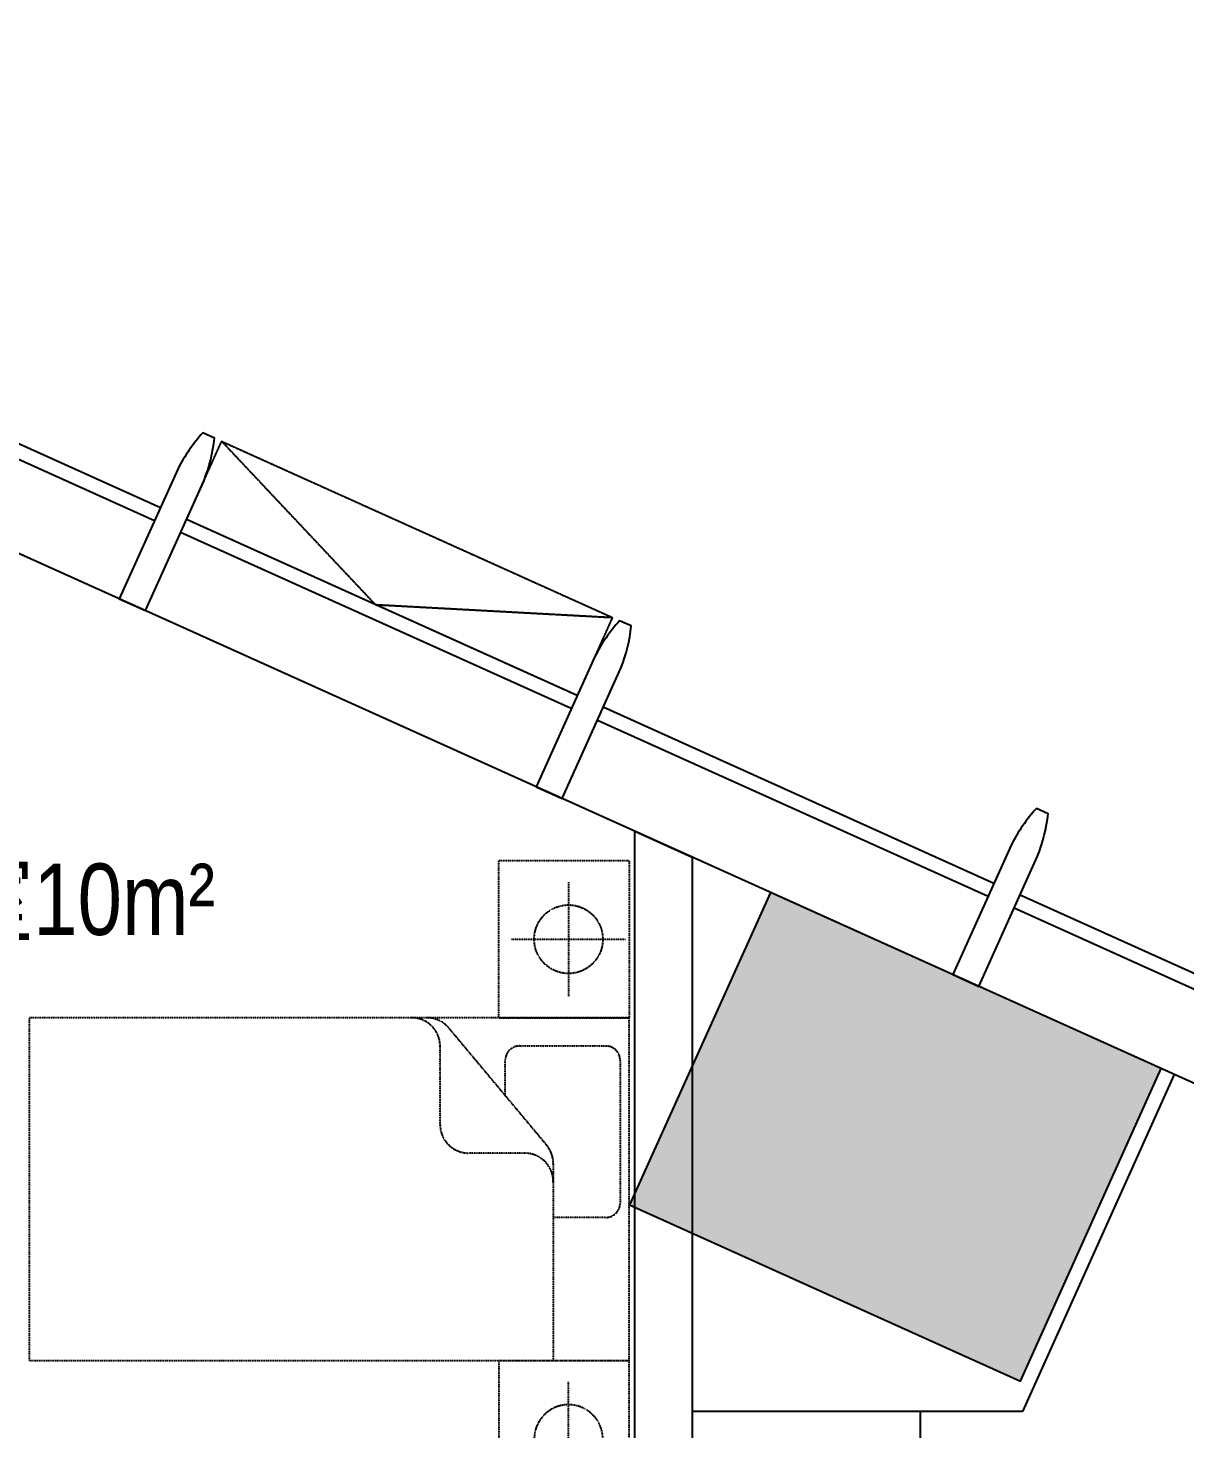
# Model space of a CAD drawing. Header units: millimetres. Extents: x 285006 to 3037698, y -2820855 to 192241.
# Drawn here: x 324538 to 328587, y 110877 to 115780 of the extents above; entities that cross this region are included whole.
import ezdxf
from ezdxf.enums import TextEntityAlignment as Align

# ---------------------------------------------------------------- set-up
doc = ezdxf.new("R2010")
doc.units = ezdxf.units.MM
doc.linetypes.add('__DASH', pattern=[0.35, 0.25, -0.1])
doc.linetypes.add('DASH', pattern=[0.35, 0.25, -0.1])
for name, color, linetype in [('0-修改', 6, 'Continuous'), ('A-OVER', 21, 'Continuous'), ('A-WALL-GLAZ', 161, 'Continuous'), ('AD-土建墙、含管井', 160, 'Continuous'), ('AD-新建墙', 160, 'Continuous'), ('FF-FURN', 51, 'Continuous'), ('FF-TEXT', 50, 'Continuous'), ('FF1-固定家具(落地、到顶)', 30, 'Continuous')]:
    doc.layers.add(name, color=color, linetype=linetype)
doc.layers.add('AD-土建柱填充', color=250, linetype='Continuous', lineweight=30)
doc.styles.add('T9-L46$0$CCDI-TOG-01', font='arial.ttf')

# ---------------------------------------------------------------- blocks, each defined once
blk = doc.blocks.new('DGXFNFNFXN')
at = {"layer": 'A-WALL-GLAZ'}
for points in [[(491855.7401641716, -2949635.47949781), (490260.3668937087, -2948916.25482645)], [(491835.190887847, -2949681.061591252), (490239.8176173841, -2948961.836919892)], [(493314.3671543088, -2950293.056340197), (491946.9043510554, -2949676.57805046)], [(493293.8178779842, -2950338.638433638), (491926.3550747308, -2949722.160143902)], [(494772.9940642544, -2950950.633146431), (493405.5313411926, -2950334.154892846)], [(494752.4447879298, -2950996.215239873), (493384.982064868, -2950379.736986288)], [(496231.6210543922, -2951608.209988818), (494864.1582511379, -2950991.73169908)], [(496211.0717780677, -2951653.792082259), (494843.6089748134, -2951037.313792522)]]:
    blk.add_lwpolyline(points, dxfattribs=at)
for points in [[(491803.0594160449, -2949995.65270579), (492008.5521795005, -2949539.831771467, 0.06569786963018116), (492045.1298571499, -2949391.78338918), (492004.1059730607, -2949373.28904047, 0.06569786963120351), (491917.3879926368, -2949498.733218774), (491711.8952291795, -2949954.554153099)], [(493261.686405906, -2950653.229548789), (493467.1791693616, -2950197.408614466, 0.06569786963018116), (493503.756847011, -2950049.360232179), (493462.7329629218, -2950030.865883469, 0.06569786963120351), (493376.0149824979, -2950156.310061773), (493170.5222190407, -2950612.130996098)], [(494720.3133150262, -2951310.806356853), (494925.8060784818, -2950854.985422531, 0.06569786963018116), (494962.3837561313, -2950706.937040244), (494921.3598720421, -2950688.442691533, 0.06569786963120351), (494834.6418916181, -2950813.886869838), (494629.1491281609, -2951269.707804163)]]:
    blk.add_lwpolyline(points, format="xyb", close=True, dxfattribs=at)
at = {"layer": 'A-WALL-GLAZ', "linetype": 'DASH'}
blk.add_lwpolyline([(492070.2000908387, -2949403.085308224), (493437.6628938029, -2950019.563598603), (493314.3672357273, -2950293.056159196), (491946.904432763, -2949676.577868817)], close=True, dxfattribs=at)
blk.add_lwpolyline([(492070.2000908387, -2949403.085308224), (492607.8447875289, -2949974.542375833), (493437.6628938029, -2950019.563598603)], dxfattribs=at)
blk = doc.blocks.new('FDBDFBDB')
at = {"layer": 'AD-土建柱填充'}
h = blk.add_hatch(color=256, dxfattribs=at)
h.dxf.hatch_style = 1
h.paths.add_polyline_path([(475254.6908151101, 275855.7993991449), (474761.5399066362, 274761.8148555942), (476129.0205860364, 274145.3762200065), (476622.1714945066, 275239.3607635275)])
at = {"layer": 'A-OVER'}
blk.add_lwpolyline([(493023.8355650491, 263431.3287633438), (493023.8355650491, 266811.3688504453, 0.294947846349242), (492081.4124074355, 268269.9958405825), (469641.0846103401, 278386.5232288073, 0.1062811939605754), (467339.5656619879, 278881.3287633266), (448323.8355649145, 278881.3287633266, 0.4142135623730909), (445223.8355649145, 275781.3287633266), (445223.8355649145, 266331.3287636483)], format="xyb", dxfattribs=at)
at = {"layer": 'AD-土建墙、含管井', "linetype": 'ByBlock', "ltscale": 1000}
blk.add_lwpolyline([(475254.6908151101, 275855.7993991449), (474761.5399066362, 274761.8148555942), (476129.0205860364, 274145.3762200065), (476622.1714945066, 275239.3607635275)], close=True, dxfattribs=at)
blk.add_blockref('DGXFNFNFXN', (-18736.30781323812, 3226837.819974166))
blk = doc.blocks.new('FDFADS')
at = {"layer": 'FF-FURN', "linetype": '__DASH', "ltscale": 0.5}
blk.add_lwpolyline([(-2100.000000000175, 599.9999999999927), (-2100.000000000175, -599.9999999999927), (0, -599.9999999999927), (0, 599.9999999999927)], close=True, dxfattribs=at)
for points in [[(-266.0000000005821, 26.00000000000728, 0.4142135623730951), (-366.0000000005821, 125.9999999999927), (-562.0000000005821, 125.9999999999927, -0.4142135623730951), (-662.0000000005821, 225.9999999999927), (-662.0000000005821, 499.9999999999927, 0.4142135623730951), (-762.0000000006403, 599.9999999999927)], [(-708.7616849258193, 599.9999999999927, -0.2222585538757917), (-632.0192412511096, 564.1139402850313), (-289.2575563259888, 153.8385901469519, -0.1757729133653642), (-266.0000000005821, 89.72464986239356), (-266.0000000005821, -599.9999999999927)], [(-434.0000000005821, 327.0909090909668), (-434.0000000005821, 450.9458579872662, -0.4142135623730895), (-384.0000000005821, 500.9458579872662), (-82.00000000058208, 500.9458579872662, -0.4142135623730951), (-32.00000000064028, 450.9458579872662), (-32.00000000064028, -49.05414201273379, -0.4142135623730951), (-82.00000000058208, -99.05414201273379), (-266.0000000005821, -99.05414201273379)]]:
    blk.add_lwpolyline(points, format="xyb", dxfattribs=at)
blk = doc.blocks.new('FDF')
at = {"layer": 'FF-FURN', "linetype": '__DASH', "ltscale": 0.5}
for p, q in [((0, 549.9997589522973), (0, 0)), ((-212.6696327478276, 474.7263998920535), (-212.6696327478276, 74.6196187055175)), ((-412.7230233412702, 274.6730092988), (-12.61624215461779, 274.6730092988)), ((-456.7875299389125, 0), (0, 0))]:
    blk.add_line(p, q, dxfattribs=at)
blk.add_lwpolyline([(-456.7875299389125, 0), (-456.7874099301989, 550.0002979999554), (0, 549.9997589522973)], dxfattribs=at)
blk.add_circle((-212.6696327478276, 274.6730092983053), 120, dxfattribs=at)

msp = doc.modelspace()

# ---------------------------------------------------------------- linework, layer by layer
at = {"layer": 'AD-新建墙'}
msp.add_lwpolyline([(326862.0247372495, 112878.3151670471), (326862.024737395, 105729.9276234102), (326662.024737395, 105729.9276234102), (326662.024737395, 112968.4789781316)], close=True, dxfattribs=at)
at = {"layer": 'FF-FURN'}
msp.add_line((327662.0247373637, 110070.5849287042), (327662.0247373461, 110938.0837714431), dxfattribs=at)
at = {"layer": 'FF1-固定家具(落地、到顶)'}
for p, q in [((328549.6595908309, 112117.4988063386), (328017.9979696835, 110938.0837714504)), ((328017.9979696835, 110938.0837714504), (326862.0247372868, 110938.0837714268))]:
    msp.add_line(p, q, dxfattribs=at)

# ---------------------------------------------------------------- block references
at = {"layer": '0-修改'}
msp.add_blockref('FDBDFBDB', (-148118.0779092033, -163101.2769920835), dxfattribs=at)
at = {"layer": 'FF-FURN', "linetype": '__DASH', "ltscale": 0.5}
msp.add_blockref('FDF', (326642.2901040169, 112316.0690308544), dxfattribs=at)
at = {"layer": 'FF-FURN'}
msp.add_blockref('FDFADS', (326642.2901040048, 111716.0690308544), dxfattribs=at)
at = {"layer": 'FF-FURN', "linetype": '__DASH', "ltscale": 0.5, "xscale": -1, "rotation": 180}
msp.add_blockref('FDF', (326642.2901040169, 111116.0690308544), dxfattribs=at)

# ---------------------------------------------------------------- texts
at = {"layer": 'FF-TEXT', "color": 2, "style": 'T9-L46$0$CCDI-TOG-01', "width": 0.8}
msp.add_text('休息室10m²', height=250, dxfattribs=at).set_placement((324465.2135412974, 112605.7101172092), align=Align.CENTER)

doc.saveas('drawing.dxf')
